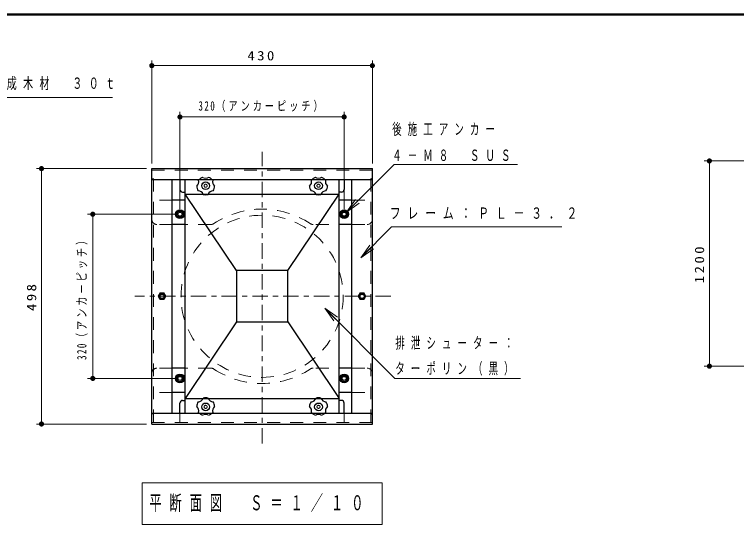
# Model space of a CAD drawing. Units: millimetres on the paper, scale 1:10, with parts at other scales. Extents: x -385 to 0, y 0 to 267.
# Drawn here: x -282.8 to -142, y 167.6 to 267 of the extents above; entities that cross this region are included whole.
import ezdxf

# ---------------------------------------------------------------- set-up
doc = ezdxf.new("R2010")
doc.units = ezdxf.units.MM
doc.linetypes.add('USER1', pattern=[4.5, 2.5, -2])
doc.linetypes.add('USER2', pattern=[6, 3, -1, 1, -1])
doc.layers.add('LY_1', color=7, linetype='Continuous', lineweight=13)
doc.styles.add('ＭＳ ゴシック', font='')
doc.styles.get('ＭＳ ゴシック').set_extended_font_data('MS Gothic')

# ---------------------------------------------------------------- blocks, each defined once
blk = doc.blocks.new('filled_dot')
at = {"color": 0, "linetype": 'Continuous', "lineweight": -2, "const_width": 1.25}
blk.add_lwpolyline([(-0.625, 0, 1), (0.625, 0, 1)], format="xyb", close=True, dxfattribs=at)

msp = doc.modelspace()

# ---------------------------------------------------------------- linework, layer by layer
at = {"layer": 'LY_1', "lineweight": 50}
msp.add_line((0, 267), (-385, 267), dxfattribs=at)
at = {"layer": 'LY_1'}
for p, q in [((-256.03, 237.955), (-256.03, 258.023)), ((-213.03, 237.955), (-213.03, 258.023)), ((-256.03, 257.023), (-213.03, 257.023)), ((-250.53, 229.07), (-250.53, 248.023)), ((-218.53, 229.07), (-218.53, 248.023)), ((-250.53, 247.023), (-218.53, 247.023)), ((-128.334, 238.448), (-148.334, 238.448)), ((-147.334, 198.448), (-147.334, 238.448)), ((-257.03, 236.955), (-278.53, 236.955)), ((-277.53, 187.185), (-277.53, 236.955)), ((-218.099, 228.441), (-216.331, 230.916)), ((-218.099, 228.441), (-215.978, 230.562)), ((-215.624, 230.209), (-218.099, 228.441)), ((-251.53, 228.07), (-268.53, 228.07)), ((-267.53, 196.07), (-267.53, 228.07)), ((-215.293, 219.587), (-213.525, 222.062)), ((-215.293, 219.587), (-213.172, 221.708)), ((-212.818, 221.355), (-215.293, 219.587)), ((-220.551, 207.271), (-222.319, 209.746)), ((-222.319, 209.746), (-219.844, 207.978)), ((-222.319, 209.746), (-220.198, 207.625)), ((-128.334, 198.448), (-148.334, 198.448)), ((-251.53, 196.07), (-268.53, 196.07)), ((-257.03, 187.185), (-278.53, 187.185)), ((-257.93, 175.723), (-257.93, 167.59)), ((-211.13, 175.723), (-257.93, 175.723)), ((-211.13, 167.59), (-211.13, 175.723)), ((-257.93, 167.59), (-211.13, 167.59))]:
    msp.add_line(p, q, dxfattribs=at)
at = {"layer": 'LY_1', "linetype": 'USER2'}
for p, q in [((-234.53, 183.402), (-234.53, 240.254)), ((-209.417, 212.07), (-259.364, 212.07))]:
    msp.add_line(p, q, dxfattribs=at)
at = {"layer": 'LY_1', "color": 3, "lineweight": 25}
for p, q in [((-256.03, 236.955), (-213.03, 236.955)), ((-256.03, 187.185), (-256.03, 236.955)), ((-213.03, 187.185), (-213.03, 236.955)), ((-256.03, 234.82), (-213.03, 234.82)), ((-252.03, 189.32), (-252.03, 234.82)), ((-250.53, 234.868), (-250.53, 232.864)), ((-218.53, 234.868), (-218.53, 232.864)), ((-217.03, 189.32), (-217.03, 234.82)), ((-250.03, 232.364), (-249.53, 232.364)), ((-219.03, 232.364), (-219.53, 232.364)), ((-249.53, 230.807), (-252.03, 230.807)), ((-217.03, 230.807), (-219.53, 230.807)), ((-249.53, 226.07), (-252.03, 226.07)), ((-217.03, 226.07), (-219.53, 226.07)), ((-249.53, 198.07), (-252.03, 198.07)), ((-217.03, 198.07), (-219.53, 198.07)), ((-249.53, 193.334), (-252.03, 193.334)), ((-217.03, 193.334), (-219.53, 193.334)), ((-250.03, 191.777), (-249.53, 191.777)), ((-219.03, 191.777), (-219.53, 191.777)), ((-250.53, 189.273), (-250.53, 191.277)), ((-218.53, 189.273), (-218.53, 191.277)), ((-256.03, 189.32), (-213.03, 189.32)), ((-256.03, 187.185), (-213.03, 187.185))]:
    msp.add_line(p, q, dxfattribs=at)
at = {"layer": 'LY_1', "color": 3, "linetype": 'USER1'}
for p, q in [((-256.03, 236.635), (-213.03, 236.635)), ((-255.71, 187.505), (-255.71, 236.635)), ((-250.53, 236.703), (-250.53, 235.127)), ((-218.53, 236.703), (-218.53, 235.127)), ((-213.35, 187.505), (-213.35, 236.635)), ((-252.03, 230.807), (-256.03, 230.807)), ((-217.03, 230.807), (-213.03, 230.807)), ((-252.03, 226.07), (-255.03, 226.07)), ((-244.48, 226.07), (-252.03, 226.07)), ((-217.03, 226.07), (-224.58, 226.07)), ((-217.03, 226.07), (-214.03, 226.07)), ((-252.03, 198.07), (-255.03, 198.07)), ((-244.48, 198.07), (-252.03, 198.07)), ((-217.03, 198.07), (-224.58, 198.07)), ((-217.03, 198.07), (-214.03, 198.07)), ((-252.03, 193.334), (-256.03, 193.334)), ((-217.03, 193.334), (-213.03, 193.334)), ((-250.53, 187.505), (-250.53, 189.32)), ((-218.53, 187.505), (-218.53, 189.32)), ((-256.03, 187.505), (-213.03, 187.505))]:
    msp.add_line(p, q, dxfattribs=at)
at = {"layer": 'LY_1', "color": 32, "lineweight": 25}
for p, q in [((-249.53, 189.32), (-249.53, 234.82)), ((-219.53, 189.32), (-219.53, 234.82)), ((-239.53, 217.07), (-249.53, 231.967)), ((-249.53, 231.967), (-219.53, 231.967)), ((-229.53, 217.07), (-219.53, 231.967)), ((-239.53, 217.07), (-239.53, 207.07)), ((-229.53, 217.07), (-239.53, 217.07)), ((-229.53, 207.07), (-229.53, 217.07)), ((-239.53, 207.07), (-249.53, 192.174)), ((-239.53, 207.07), (-229.53, 207.07)), ((-229.53, 207.07), (-219.53, 192.174)), ((-249.53, 192.174), (-219.53, 192.174))]:
    msp.add_line(p, q, dxfattribs=at)
at = {"layer": 'LY_1', "lineweight": 25}
for p, q in [((-250.905, 228.72), (-251.28, 228.07)), ((-251.28, 228.07), (-250.905, 227.42)), ((-250.154, 228.72), (-250.905, 228.72)), ((-249.779, 228.07), (-250.154, 228.72)), ((-250.154, 227.42), (-249.779, 228.07)), ((-218.905, 228.72), (-219.28, 228.07)), ((-219.28, 228.07), (-218.905, 227.42)), ((-218.154, 228.72), (-218.905, 228.72)), ((-217.779, 228.07), (-218.154, 228.72)), ((-218.154, 227.42), (-217.779, 228.07)), ((-250.905, 227.42), (-250.154, 227.42)), ((-218.905, 227.42), (-218.154, 227.42)), ((-250.905, 196.72), (-251.28, 196.07)), ((-251.28, 196.07), (-250.905, 195.42)), ((-250.154, 196.72), (-250.905, 196.72)), ((-249.779, 196.07), (-250.154, 196.72)), ((-250.154, 195.42), (-249.779, 196.07)), ((-218.905, 196.72), (-219.28, 196.07)), ((-219.28, 196.07), (-218.905, 195.42)), ((-218.154, 196.72), (-218.905, 196.72)), ((-217.779, 196.07), (-218.154, 196.72)), ((-218.154, 195.42), (-217.779, 196.07)), ((-250.905, 195.42), (-250.154, 195.42)), ((-218.905, 195.42), (-218.154, 195.42))]:
    msp.add_line(p, q, dxfattribs=at)
at = {"layer": 'LY_1', "linetype": 'USER1'}
for p, q in [((-254.78, 212.07), (-254.405, 212.72)), ((-254.405, 212.72), (-253.654, 212.72)), ((-253.654, 212.72), (-253.279, 212.07)), ((-215.405, 212.72), (-215.78, 212.07)), ((-214.654, 212.72), (-215.405, 212.72)), ((-214.279, 212.07), (-214.654, 212.72)), ((-254.405, 211.42), (-254.78, 212.07)), ((-253.654, 211.42), (-254.405, 211.42)), ((-253.279, 212.07), (-253.654, 211.42)), ((-215.78, 212.07), (-215.405, 211.42)), ((-215.405, 211.42), (-214.654, 211.42)), ((-214.654, 211.42), (-214.279, 212.07))]:
    msp.add_line(p, q, dxfattribs=at)
at = {"layer": 'LY_1'}
for points in [[(-309.376, 238.542), (-296.871, 250.824), (-263.66, 250.824)], [(-218.099, 228.441), (-208.797, 237.744), (-184.753, 237.744)], [(-215.293, 219.587), (-209.292, 225.588), (-176.129, 225.588)], [(-222.319, 209.746), (-208.646, 196.073), (-184.144, 196.073)]]:
    msp.add_lwpolyline(points, dxfattribs=at)
at = {"layer": 'LY_1', "lineweight": 25}
for centre, radius in [((-245.53, 233.614), 0.75), ((-223.53, 233.614), 0.75), ((-250.53, 228.07), 0.85), ((-250.53, 228.07), 0.65), ((-250.53, 228.07), 0.4), ((-218.53, 228.07), 0.85), ((-218.53, 228.07), 0.65), ((-218.53, 228.07), 0.4), ((-254.03, 212.07), 0.575), ((-215.03, 212.07), 0.575), ((-254.03, 212.07), 0.4), ((-215.03, 212.07), 0.4), ((-250.53, 196.07), 0.85), ((-250.53, 196.07), 0.65), ((-250.53, 196.07), 0.4), ((-218.53, 196.07), 0.85), ((-218.53, 196.07), 0.65), ((-218.53, 196.07), 0.4), ((-245.53, 190.527), 0.75), ((-223.53, 190.527), 0.75)]:
    msp.add_circle(centre, radius, dxfattribs=at)
at = {"layer": 'LY_1', "color": 3, "linetype": 'USER1'}
for centre in [(-245.53, 233.614), (-223.53, 233.614), (-245.53, 190.527), (-223.53, 190.527)]:
    msp.add_circle(centre, 0.3, dxfattribs=at)
at = {"layer": 'LY_1', "color": 3, "lineweight": 25}
for centre in [(-250.53, 228.07), (-218.53, 228.07), (-250.53, 196.07), (-218.53, 196.07)]:
    msp.add_circle(centre, 0.65, dxfattribs=at)
at = {"layer": 'LY_1', "linetype": 'USER1'}
msp.add_circle((-234.53, 212.07), 15.8, dxfattribs=at)
at = {"layer": 'LY_1', "color": 3, "lineweight": 25}
for centre, radius, start, end in [((-255.73, 235.12), 0.3, 180, 270), ((-213.33, 235.12), 0.3, 270, 0), ((-250.03, 232.864), 0.5, 180, 270), ((-219.03, 232.864), 0.5, 270, 0), ((-250.03, 191.277), 0.5, 90, 180), ((-219.03, 191.277), 0.5, 0, 90), ((-255.73, 189.02), 0.3, 90, 180), ((-213.33, 189.02), 0.3, 0, 90)]:
    msp.add_arc(centre, radius, start, end, dxfattribs=at)
at = {"layer": 'LY_1', "linetype": 'USER1'}
for centre, radius, start, end in [((-245.53, 233.614), 1.75, 110.05104, 136.41188), ((-245.53, 236.165), 1.088, 236.52722, 303.47278), ((-245.53, 233.614), 1.75, 43.58812, 69.94896), ((-223.53, 233.614), 1.75, 110.05104, 136.41188), ((-223.53, 236.165), 1.088, 236.52722, 303.47278), ((-223.53, 233.614), 1.75, 43.58812, 69.94896), ((-245.53, 190.527), 1.75, 223.58812, 249.94896), ((-245.53, 187.976), 1.088, 56.52722, 123.47278), ((-245.53, 190.527), 1.75, 290.05104, 316.41188), ((-223.53, 190.527), 1.75, 223.58812, 249.94896), ((-223.53, 187.976), 1.088, 56.52722, 123.47278), ((-223.53, 190.527), 1.75, 290.05104, 316.41188)]:
    msp.add_arc(centre, radius, start, end, dxfattribs=at)
at = {"layer": 'LY_1', "lineweight": 25}
for centre, radius, start, end in [((-247.956, 234.402), 1.088, 308.52722, 15.47278), ((-245.53, 233.614), 1.75, 136.41188, 141.94896), ((-245.53, 233.614), 1.75, 38.05104, 43.58812), ((-243.103, 234.402), 1.088, 164.52722, 231.47278), ((-225.956, 234.402), 1.088, 308.52722, 15.47278), ((-223.53, 233.614), 1.75, 136.41188, 141.94896), ((-223.53, 233.614), 1.75, 38.05104, 43.58812), ((-221.103, 234.402), 1.088, 164.52722, 231.47278), ((-245.53, 233.614), 1.75, 182.05104, 213.94896), ((-247.029, 231.55), 1.088, 20.52722, 87.47278), ((-244.03, 231.55), 1.088, 92.52722, 159.47278), ((-245.53, 233.614), 1.75, 326.05104, 357.94896), ((-223.53, 233.614), 1.75, 182.05104, 213.94896), ((-225.029, 231.55), 1.088, 20.52722, 87.47278), ((-222.03, 231.55), 1.088, 92.52722, 159.47278), ((-223.53, 233.614), 1.75, 326.05104, 357.94896), ((-245.53, 233.614), 1.75, 254.05104, 285.94896), ((-223.53, 233.614), 1.75, 254.05104, 285.94896), ((-245.53, 190.527), 1.75, 146.05104, 177.94896), ((-247.029, 192.591), 1.088, 272.52722, 339.47278), ((-245.53, 190.527), 1.75, 74.05104, 105.94896), ((-244.03, 192.591), 1.088, 200.52722, 267.47278), ((-245.53, 190.527), 1.75, 2.05104, 33.94896), ((-223.53, 190.527), 1.75, 146.05104, 177.94896), ((-225.029, 192.591), 1.088, 272.52722, 339.47278), ((-223.53, 190.527), 1.75, 74.05104, 105.94896), ((-222.03, 192.591), 1.088, 200.52722, 267.47278), ((-223.53, 190.527), 1.75, 2.05104, 33.94896), ((-247.956, 189.739), 1.088, 344.52722, 51.47278), ((-243.103, 189.739), 1.088, 128.52722, 195.47278), ((-225.956, 189.739), 1.088, 344.52722, 51.47278), ((-221.103, 189.739), 1.088, 128.52722, 195.47278), ((-245.53, 190.527), 1.75, 218.05104, 223.58812), ((-245.53, 190.527), 1.75, 316.41188, 321.94896), ((-223.53, 190.527), 1.75, 218.05104, 223.58812), ((-223.53, 190.527), 1.75, 316.41188, 321.94896)]:
    msp.add_arc(centre, radius, start, end, dxfattribs=at)
at = {"layer": 'LY_1', "color": 3, "linetype": 'USER1'}
for centre, radius, start, end in [((-234.53, 212.07), 17, 56.44269, 123.55731), ((-255.03, 227.07), 1, 180, 270), ((-214.03, 227.07), 1, 270, 0), ((-244.48, 227.07), 1, 270, 303.55731), ((-224.58, 227.07), 1, 236.44269, 270), ((-255.03, 197.07), 1, 90, 180), ((-244.48, 197.07), 1, 56.44269, 90), ((-234.53, 212.07), 17, 236.44269, 303.55731), ((-224.58, 197.07), 1, 90, 123.55731), ((-214.03, 197.07), 1, 0, 90)]:
    msp.add_arc(centre, radius, start, end, dxfattribs=at)

# ---------------------------------------------------------------- block references
at = {"layer": 'LY_1', "xscale": 0.4, "yscale": 0.4}
for p in [(-256.03, 257.023), (-250.53, 247.023)]:
    msp.add_blockref('filled_dot', p, dxfattribs=at)
for p, rotation in [((-213.03, 257.023), 180), ((-218.53, 247.023), 180), ((-147.334, 238.448), 270), ((-277.53, 236.955), 270), ((-267.53, 228.07), 270), ((-147.334, 198.448), 90), ((-267.53, 196.07), 90), ((-277.53, 187.185), 90)]:
    msp.add_blockref('filled_dot', p, dxfattribs=dict(at, rotation=rotation))

# ---------------------------------------------------------------- texts
at = {"layer": 'LY_1', "style": 'ＭＳ ゴシック'}
for s, insert, char_height, attachment_point in [('\\T1.33;\\W1.15;430', (-234.53, 258.023), 1.833, 8), ('\\T1.64;\\W0.65;座板：合成木材\u3000３０ｔ', (-297.095, 253.474), 2.199, 4), ('\\T1.32;\\W0.7;320（アンカーピッチ）', (-234.53, 248.023), 1.833, 8), ('\\T1.64;\\W0.6;後施工アンカー', (-209.169, 244.544), 2.199, 4), ('\\T1.64;\\W0.6;４－Ｍ８\u3000ＳＵＳ', (-209.169, 239.544), 2.199, 4), ('\\T1.64;\\W0.7;フレーム：ＰＬ－３．２', (-209.615, 228.238), 2.199, 4), ('\\T1.64;\\W0.6;排泄シューター：', (-208.561, 202.873), 2.199, 4), ('\\T1.64;\\W0.6;ターポリン（黒）', (-208.561, 197.873), 2.199, 4), ('\\T1.64;\\W0.6;平断面図\u3000Ｓ＝１／１０', (-256.53, 171.656), 2.933, 4)]:
    msp.add_mtext(s, dxfattribs=dict(at, insert=insert, char_height=char_height, attachment_point=attachment_point))
at = {"layer": 'LY_1', "char_height": 1.833, "attachment_point": 8, "rotation": 90, "style": 'ＭＳ ゴシック'}
for s, insert in [('\\T1.32;\\W0.7;320（アンカーピッチ）', (-268.53, 212.07)), ('\\T1.33;\\W1.15;1200', (-148.334, 218.448)), ('\\T1.33;\\W1.15;498', (-278.53, 212.07))]:
    msp.add_mtext(s, dxfattribs=dict(at, insert=insert))

doc.saveas('drawing.dxf')
